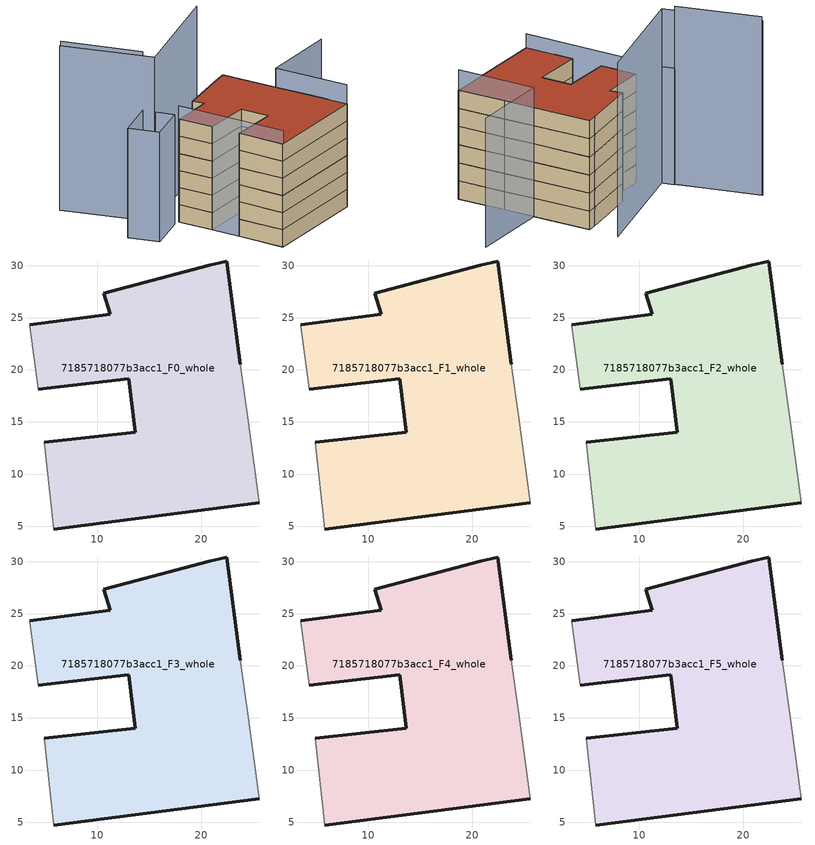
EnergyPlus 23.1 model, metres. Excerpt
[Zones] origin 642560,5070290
7185718077b3acc1_F0_whole
 floor ground (EU_floor_Construction): 25.55,7.23 24.45,15.44 23.75,20.54 22.45,30.45 20.75,30.05 10.65,27.35 11.25,25.35 3.54,24.35 3.54,24.25 4.34,18.14 13.05,19.14 13.64,14.04 4.94,13.04 5.84,4.73 z0
 wall outside (EU_wall_Construction): 25.55,7.23 5.84,4.73 / 4.94,13.04 13.64,14.04 13.05,19.14 4.34,18.14 / 3.54,24.35 11.25,25.35 10.65,27.35 20.75,30.05 22.45,30.45 23.75,20.54 z0:3
 wall adiabatic (EU_wall_Construction): 23.75,20.54 24.45,15.44 25.55,7.23 / 5.84,4.73 4.94,13.04 / 4.34,18.14 3.54,24.25 3.54,24.35 z0:3
7185718077b3acc1_F1_whole
 floor to 7185718077b3acc1_F0_whole (EU_floor_Construction): 25.55,7.23 24.45,15.44 23.75,20.54 22.45,30.45 20.75,30.05 10.65,27.35 11.25,25.35 3.54,24.35 3.54,24.25 4.34,18.14 13.04,19.14 13.64,14.04 4.94,13.04 5.84,4.73 z3
 wall outside (EU_wall_Construction): 25.55,7.23 5.84,4.73 / 4.94,13.04 13.64,14.04 13.05,19.14 4.34,18.14 / 3.54,24.35 11.25,25.35 10.65,27.35 20.75,30.05 22.45,30.45 23.75,20.54 z3:6
 wall adiabatic (EU_wall_Construction): 23.75,20.54 24.45,15.44 25.55,7.23 / 5.84,4.73 4.94,13.04 / 4.34,18.14 3.54,24.25 3.54,24.35 z3:6
7185718077b3acc1_F2_whole
 floor to 7185718077b3acc1_F1_whole (EU_floor_Construction): 25.55,7.23 24.45,15.44 23.75,20.54 22.45,30.45 20.75,30.05 10.65,27.35 11.25,25.35 3.54,24.35 3.54,24.25 4.34,18.14 13.04,19.14 13.64,14.04 4.94,13.04 5.84,4.73 z6
 wall outside (EU_wall_Construction): 25.55,7.23 5.84,4.73 / 4.94,13.04 13.64,14.04 13.05,19.14 4.34,18.14 / 3.54,24.35 11.25,25.35 10.65,27.35 20.75,30.05 22.45,30.45 23.75,20.54 z6:9
 wall adiabatic (EU_wall_Construction): 23.75,20.54 24.45,15.44 25.55,7.23 / 5.84,4.73 4.94,13.04 / 4.34,18.14 3.54,24.25 3.54,24.35 z6:9
7185718077b3acc1_F3_whole
 floor to 7185718077b3acc1_F2_whole (EU_floor_Construction): 25.55,7.23 24.45,15.44 23.75,20.54 22.45,30.45 20.75,30.05 10.65,27.35 11.25,25.35 3.54,24.35 3.54,24.25 4.34,18.14 13.04,19.14 13.64,14.04 4.94,13.04 5.84,4.73 z9
 wall outside (EU_wall_Construction): 25.55,7.23 5.84,4.73 / 4.94,13.04 13.64,14.04 13.05,19.14 4.34,18.14 / 3.54,24.35 11.25,25.35 10.65,27.35 20.75,30.05 22.45,30.45 23.75,20.54 z9:12
 wall adiabatic (EU_wall_Construction): 23.75,20.54 24.45,15.44 25.55,7.23 / 5.84,4.73 4.94,13.04 / 4.34,18.14 3.54,24.25 3.54,24.35 z9:12
7185718077b3acc1_F4_whole
 floor to 7185718077b3acc1_F3_whole (EU_floor_Construction): 25.55,7.23 24.45,15.44 23.75,20.54 22.45,30.45 20.75,30.05 10.65,27.35 11.25,25.35 3.54,24.35 3.54,24.25 4.34,18.14 13.04,19.14 13.64,14.04 4.94,13.04 5.84,4.73 z12
 wall outside (EU_wall_Construction): 25.55,7.23 5.84,4.73 / 4.94,13.04 13.64,14.04 13.05,19.14 4.34,18.14 / 3.54,24.35 11.25,25.35 10.65,27.35 20.75,30.05 22.45,30.45 23.75,20.54 z12:15
 wall adiabatic (EU_wall_Construction): 23.75,20.54 24.45,15.44 25.55,7.23 / 5.84,4.73 4.94,13.04 / 4.34,18.14 3.54,24.25 3.54,24.35 z12:15
7185718077b3acc1_F5_whole
 floor to 7185718077b3acc1_F4_whole (EU_floor_Construction): 25.55,7.23 24.45,15.44 23.75,20.54 22.45,30.45 20.75,30.05 10.65,27.35 11.25,25.35 3.54,24.35 3.54,24.25 4.34,18.14 13.04,19.14 13.64,14.04 4.94,13.04 5.84,4.73 z15
 wall outside (EU_wall_Construction): 25.55,7.23 5.84,4.73 / 4.94,13.04 13.64,14.04 13.05,19.14 4.34,18.14 / 3.54,24.35 11.25,25.35 10.65,27.35 20.75,30.05 22.45,30.45 23.75,20.54 z15:18
 wall adiabatic (EU_wall_Construction): 23.75,20.54 24.45,15.44 25.55,7.23 / 5.84,4.73 4.94,13.04 / 4.34,18.14 3.54,24.25 3.54,24.35 z15:18
 roof outside (EU_roof_Construction): 22.45,30.45 23.75,20.54 24.45,15.44 25.55,7.23 5.84,4.73 4.94,13.04 13.64,14.04 13.05,19.14 4.34,18.14 3.54,24.25 3.54,24.35 11.25,25.35 10.65,27.35 20.75,30.05 z18
shading: 3.57,24.41 5.97,4.75 z0:20.3; 25.46,7.22 23.75,20.54 / 23.75,20.54 37.76,22.34 z0:21.3; -6.84,26.66 0.45,29.36 / 0.45,29.36 2.34,24.25 / 2.34,24.25 -4.95,21.56 / -4.95,21.56 -6.84,26.66 z0:19.2; -4.51,42.42 0.44,29.35 z0:29.5; 22.09,35.56 1.15,27.42 / 1.15,27.42 -4.68,42.43 z0:28.8
[Building]
EU S2 Campaign: North Axis=0; Terrain=City; Solar Distribution=FullExterior
[Site:Location]
Lyon-Bron: Latitude=45.75; Longitude=5; Time Zone=1; Elevation=198
[SizingPeriod:WeatherFileDays]
AnnualSizingPeriod: Begin Month=1; Begin Day of Month=1; End Month=12; End Day of Month=31; Day of Week for Start Day=Monday; Use Weather File Daylight Saving Period=No; Use Weather File Rain and Snow Indicators=No
[MATERIAL]
EU_InternalMass_Material: Roughness=MediumRough; Thickness=0.1; Conductivity=1; Density=1800; Specific Heat=900; Thermal Absorptance=0.9; Solar Absorptance=0.7; Visible Absorptance=0.7
[MATERIAL:NOMASS] Roughness=MediumRough; Thermal Absorptance=0.9; Solar Absorptance=0.7; Visible Absorptance=0.7
Name | Thermal Resistance
EU_wall_NoMass | 0.776494
EU_roof_NoMass | 0.486893
EU_floor_NoMass | 0.421597
[CONSTRUCTION]
EU_wall_Construction: EU_wall_NoMass
EU_roof_Construction: EU_roof_NoMass
EU_floor_Construction: EU_floor_NoMass
EU_InternalMass_Construction: EU_InternalMass_Material
[ZONE] Type=1; Multiplier=1; Ceiling Height=autocalculate; Floor Area=autocalculate; Part of Total Floor Area=Yes
Name | Volume
7185718077b3acc1_F0_whole | 1134.32
7185718077b3acc1_F1_whole; 7185718077b3acc1_F2_whole; 7185718077b3acc1_F3_whole; 7185718077b3acc1_F4_whole; 7185718077b3acc1_F5_whole | 1134.31
[INTERNALMASS] Construction=EU_InternalMass_Construction; Surface Area=378.108
Name | Zone or ZoneList
7185718077b3acc1_F0_whole_EU_InternalMass | 7185718077b3acc1_F0_whole
7185718077b3acc1_F1_whole_EU_InternalMass | 7185718077b3acc1_F1_whole
7185718077b3acc1_F2_whole_EU_InternalMass | 7185718077b3acc1_F2_whole
7185718077b3acc1_F3_whole_EU_InternalMass | 7185718077b3acc1_F3_whole
7185718077b3acc1_F4_whole_EU_InternalMass | 7185718077b3acc1_F4_whole
7185718077b3acc1_F5_whole_EU_InternalMass | 7185718077b3acc1_F5_whole
[OTHEREQUIPMENT] Fuel Type=Electricity; Design Level Calculation Method=Watts/Area; Power per Zone Floor Area=1; Fraction Latent=0; Fraction Radiant=0; Fraction Lost=0; Carbon Dioxide Generation Rate=0; EndUse Subcategory=EU_Step8_InternalGains
Name | Zone or ZoneList or Space or SpaceList | Schedule
EU_Step8_InternalGain_7185718077b3acc1_F0_whole_f000 | 7185718077b3acc1_F0_whole | EU_Step8_GainSchedule_7185718077b3acc1_F0_whole_f000
EU_Step8_InternalGain_7185718077b3acc1_F1_whole_f000 | 7185718077b3acc1_F1_whole | EU_Step8_GainSchedule_7185718077b3acc1_F1_whole_f000
EU_Step8_InternalGain_7185718077b3acc1_F2_whole_f000 | 7185718077b3acc1_F2_whole | EU_Step8_GainSchedule_7185718077b3acc1_F2_whole_f000
EU_Step8_InternalGain_7185718077b3acc1_F3_whole_f000 | 7185718077b3acc1_F3_whole | EU_Step8_GainSchedule_7185718077b3acc1_F3_whole_f000
EU_Step8_InternalGain_7185718077b3acc1_F4_whole_f000 | 7185718077b3acc1_F4_whole | EU_Step8_GainSchedule_7185718077b3acc1_F4_whole_f000
EU_Step8_InternalGain_7185718077b3acc1_F5_whole_f000 | 7185718077b3acc1_F5_whole | EU_Step8_GainSchedule_7185718077b3acc1_F5_whole_f000
[ZONEVENTILATION:DESIGNFLOWRATE] Schedule=EU_AlwaysOn; Design Flow Rate Calculation Method=AirChanges/Hour; Air Changes per Hour=0.693814; Ventilation Type=Natural; Fan Pressure Rise=0; Fan Total Efficiency=1; Constant Term Coefficient=1; Temperature Term Coefficient=0; Velocity Term Coefficient=0; Velocity Squared Term Coefficient=0; Minimum Indoor Temperature=-100; Maximum Indoor Temperature=100; Delta Temperature=-100; Minimum Outdoor Temperature=-100; Maximum Outdoor Temperature=100; Maximum Wind Speed=40
Name | Zone or ZoneList or Space or SpaceList
EU_ConstantAir_7185718077b3acc1_F0_whole | 7185718077b3acc1_F0_whole
EU_ConstantAir_7185718077b3acc1_F1_whole | 7185718077b3acc1_F1_whole
EU_ConstantAir_7185718077b3acc1_F2_whole | 7185718077b3acc1_F2_whole
EU_ConstantAir_7185718077b3acc1_F3_whole | 7185718077b3acc1_F3_whole
EU_ConstantAir_7185718077b3acc1_F4_whole | 7185718077b3acc1_F4_whole
EU_ConstantAir_7185718077b3acc1_F5_whole | 7185718077b3acc1_F5_whole
[HVACTEMPLATE:THERMOSTAT] Constant Heating Setpoint=20; Constant Cooling Setpoint=50
EU_HeatOnly_7185718077b3acc1_F0_whole; EU_HeatOnly_7185718077b3acc1_F1_whole; EU_HeatOnly_7185718077b3acc1_F2_whole; EU_HeatOnly_7185718077b3acc1_F3_whole; EU_HeatOnly_7185718077b3acc1_F4_whole; EU_HeatOnly_7185718077b3acc1_F5_whole
[HVACTEMPLATE:ZONE:IDEALLOADSAIRSYSTEM] System Availability Schedule=EU_AlwaysOn; Maximum Heating Supply Air Temperature=50; Minimum Cooling Supply Air Temperature=13; Maximum Heating Supply Air Humidity Ratio=0.0156; Minimum Cooling Supply Air Humidity Ratio=0.0077; Heating Limit=NoLimit; Cooling Limit=NoLimit; Heating Availability Schedule=EU_AlwaysOn; Cooling Availability Schedule=EU_CoolingOff; Dehumidification Control Type=ConstantSensibleHeatRatio; Cooling Sensible Heat Ratio=0.7; Dehumidification Setpoint=60; Humidification Control Type=None; Humidification Setpoint=30; Outdoor Air Method=None; Outdoor Air Flow Rate per Person=0.00944; Outdoor Air Flow Rate per Zone Floor Area=0; Outdoor Air Flow Rate per Zone=0; Demand Controlled Ventilation Type=None; Outdoor Air Economizer Type=NoEconomizer; Heat Recovery Type=None; Sensible Heat Recovery Effectiveness=0.7; Latent Heat Recovery Effectiveness=0.65
Name | Template Thermostat
7185718077b3acc1_F0_whole | EU_HeatOnly_7185718077b3acc1_F0_whole
7185718077b3acc1_F1_whole | EU_HeatOnly_7185718077b3acc1_F1_whole
7185718077b3acc1_F2_whole | EU_HeatOnly_7185718077b3acc1_F2_whole
7185718077b3acc1_F3_whole | EU_HeatOnly_7185718077b3acc1_F3_whole
7185718077b3acc1_F4_whole | EU_HeatOnly_7185718077b3acc1_F4_whole
7185718077b3acc1_F5_whole | EU_HeatOnly_7185718077b3acc1_F5_whole
[SIZING:ZONE] Zone Cooling Design Supply Air Temperature Input Method=SupplyAirTemperature; Zone Cooling Design Supply Air Temperature=13; Zone Heating Design Supply Air Temperature Input Method=SupplyAirTemperature; Zone Heating Design Supply Air Temperature=50; Zone Cooling Design Supply Air Humidity Ratio=0.008; Zone Heating Design Supply Air Humidity Ratio=0.008; Cooling Design Air Flow Method=DesignDay; Cooling Design Air Flow Rate=0; Cooling Minimum Air Flow per Zone Floor Area=0.000762; Cooling Minimum Air Flow=0; Cooling Minimum Air Flow Fraction=0.2; Heating Design Air Flow Method=DesignDay; Heating Design Air Flow Rate=0; Heating Maximum Air Flow per Zone Floor Area=0.002032; Heating Maximum Air Flow=0.141576; Heating Maximum Air Flow Fraction=0.3; Account for Dedicated Outdoor Air System=No; Dedicated Outdoor Air System Control Strategy=NeutralSupplyAir; Dedicated Outdoor Air Low Setpoint Temperature for Design=autosize; Dedicated Outdoor Air High Setpoint Temperature for Design=autosize; Zone Load Sizing Method=Sensible Load Only No Latent Load; Zone Latent Cooling Design Supply Air Humidity Ratio Input Method=HumidityRatioDifference; Zone Cooling Design Supply Air Humidity Ratio Difference=0.005; Zone Latent Heating Design Supply Air Humidity Ratio Input Method=HumidityRatioDifference; Zone Humidification Design Supply Air Humidity Ratio Difference=0.005
7185718077b3acc1_F0_whole; 7185718077b3acc1_F1_whole; 7185718077b3acc1_F2_whole; 7185718077b3acc1_F3_whole; 7185718077b3acc1_F4_whole; 7185718077b3acc1_F5_whole
[SCHEDULE:CONSTANT]
Name | Hourly Value
EU_AlwaysOn | 1
EU_CoolingOff | 0
[SCHEDULE:FILE] Column Number=1; Rows to Skip at Top=0; Number of Hours of Data=8760; Column Separator=Comma; Interpolate to Timestep=No; Minutes per Item=60; Adjust Schedule for Daylight Savings=Yes
Name | File
EU_Step8_GainSchedule_7185718077b3acc1_F0_whole_f000 | ../../schedules/7185718077b3acc1/7185718077b3acc1_F0_whole_f000_gain.csv
EU_Step8_GainSchedule_7185718077b3acc1_F1_whole_f000 | ../../schedules/7185718077b3acc1/7185718077b3acc1_F1_whole_f000_gain.csv
EU_Step8_GainSchedule_7185718077b3acc1_F2_whole_f000 | ../../schedules/7185718077b3acc1/7185718077b3acc1_F2_whole_f000_gain.csv
EU_Step8_GainSchedule_7185718077b3acc1_F3_whole_f000 | ../../schedules/7185718077b3acc1/7185718077b3acc1_F3_whole_f000_gain.csv
EU_Step8_GainSchedule_7185718077b3acc1_F4_whole_f000 | ../../schedules/7185718077b3acc1/7185718077b3acc1_F4_whole_f000_gain.csv
EU_Step8_GainSchedule_7185718077b3acc1_F5_whole_f000 | ../../schedules/7185718077b3acc1/7185718077b3acc1_F5_whole_f000_gain.csv
